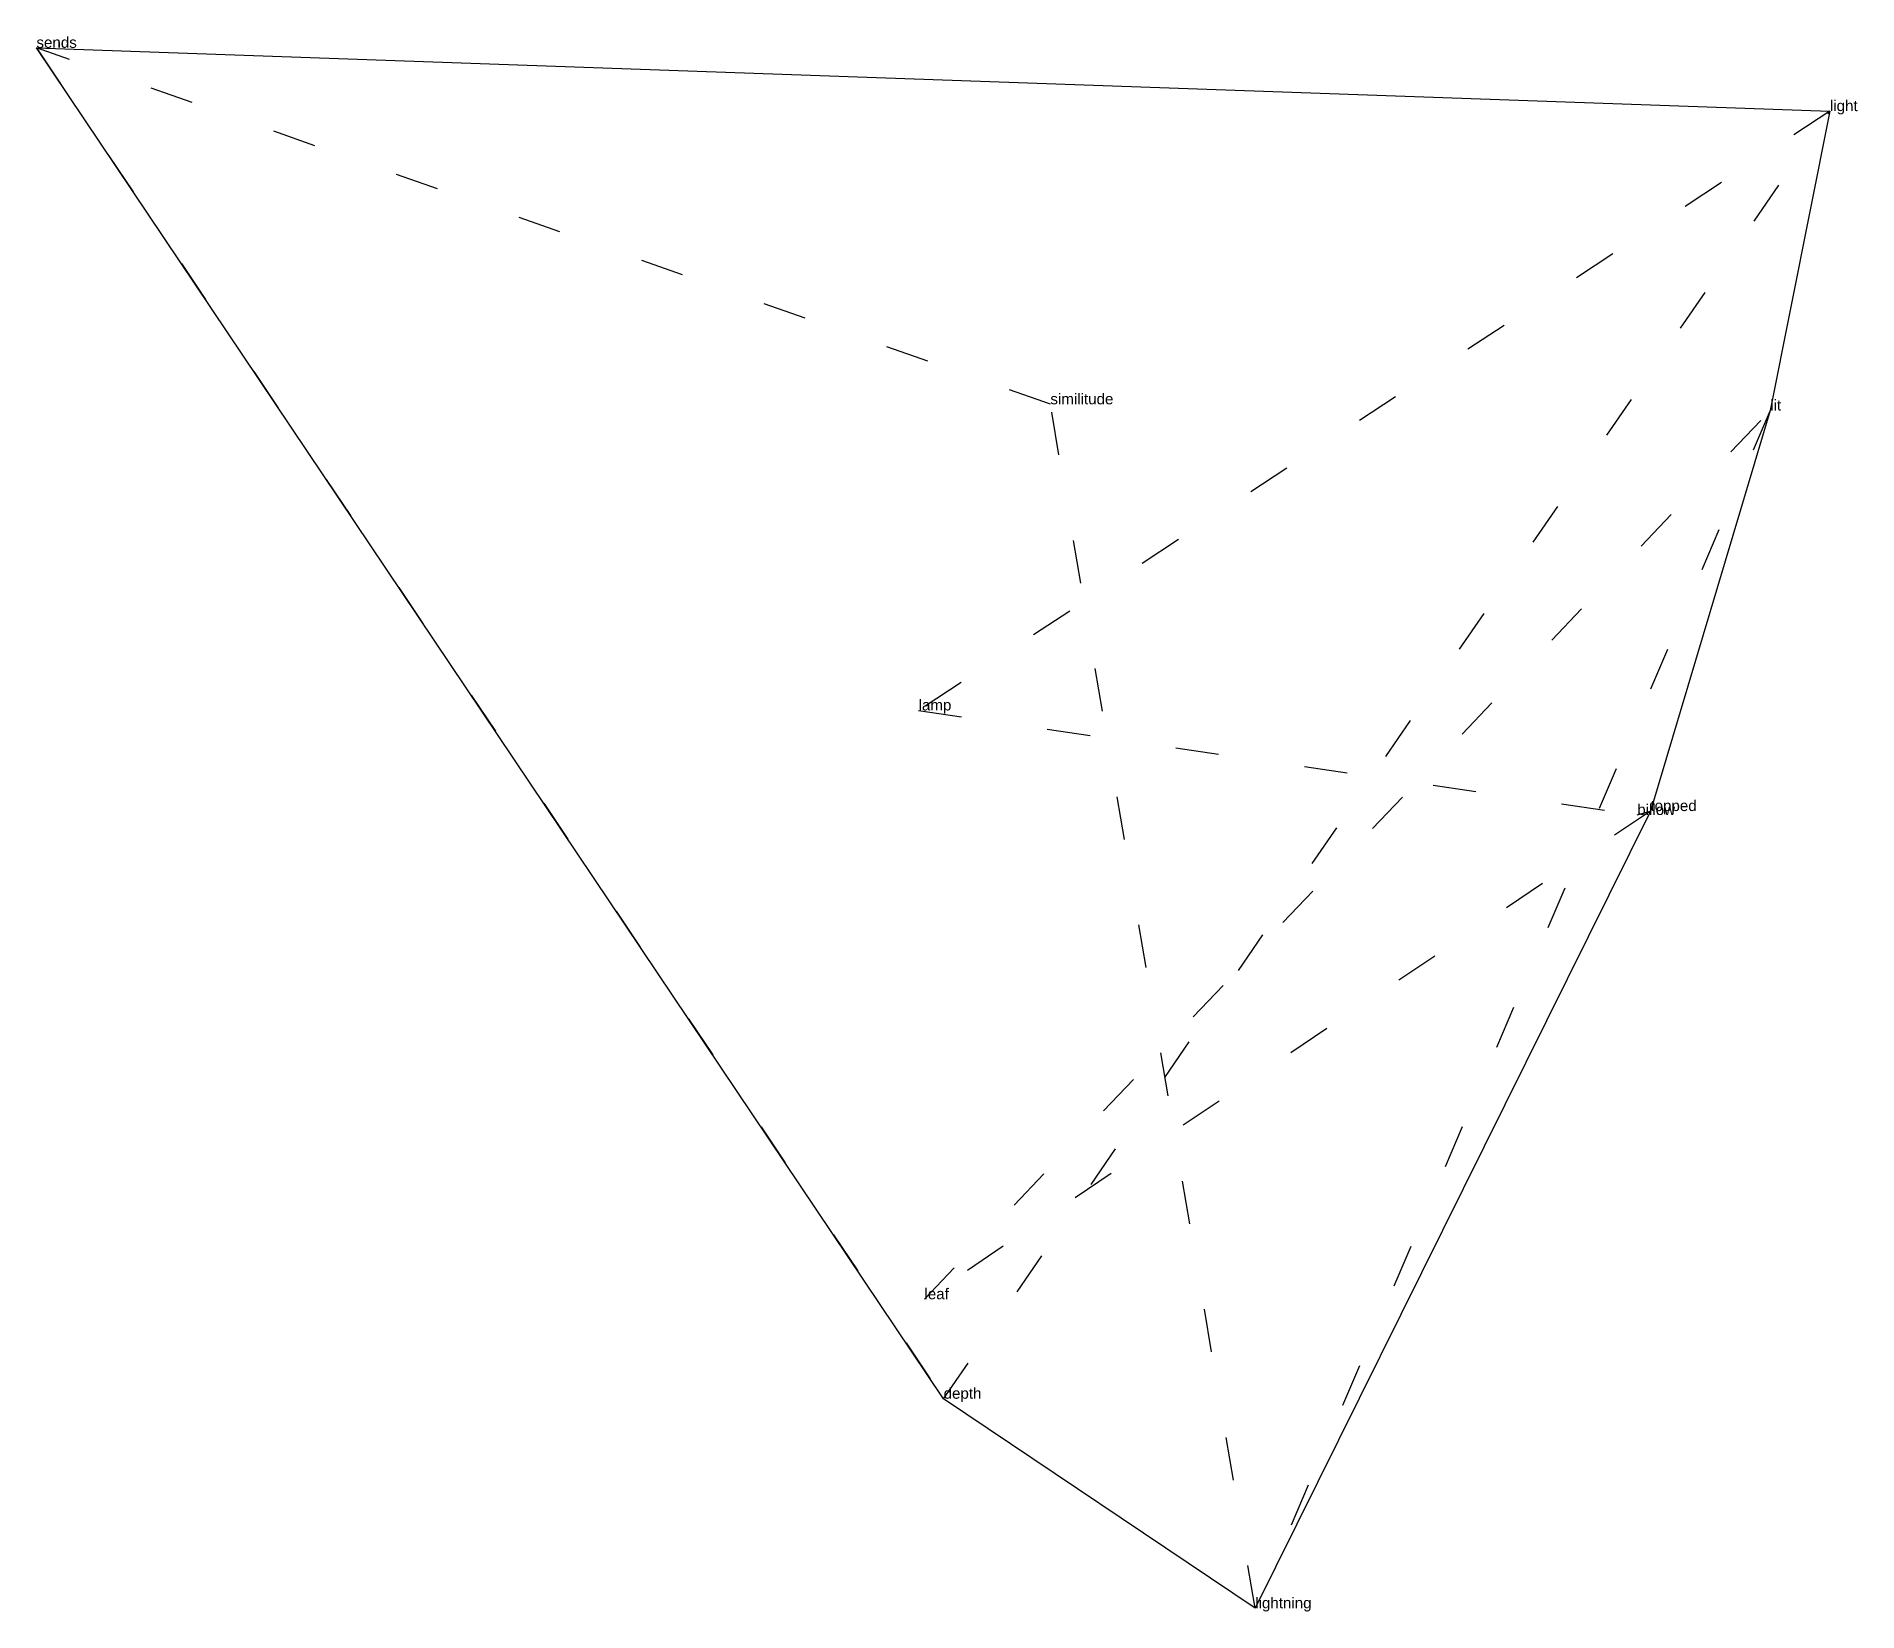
# Model space of a CAD drawing. Extents: x -0.13 to 4.07, y -0.78 to 2.85.
import ezdxf

# ---------------------------------------------------------------- set-up
doc = ezdxf.new("R2010")
doc.units = 0
doc.linetypes.add('DOT', pattern=[0.2, 0, -0.2])
doc.layers.add('TEXT', color=1, linetype='CONTINUOUS')
doc.styles.get("Standard").update_dxf_attribs({"font": 'arial.ttf'})

msp = doc.modelspace()

# ---------------------------------------------------------------- linework, layer by layer
at = {"layer": 'INTERNAL', "linetype": 'DOT'}
msp.add_polyline3d([(1.9642, -0.2922, 0), (4.0102, 2.6794, 0), (1.9064, 1.2963, 0), (3.5654, 1.055, 0), (3.5958, 1.0641, 0), (1.9199, -0.0625, 0), (3.8724, 1.9885, 0), (2.6835, -0.7758, 0), (2.2106, 2.0028, 0), (-0.13, 2.8255, 0), (1.9642, -0.2922, 0)], close=True, dxfattribs=at)
at = {"layer": 'OUTLINE', "linetype": 'CONTINUOUS'}
msp.add_polyline3d([(2.6835, -0.7758, 0), (1.9642, -0.2922, 0), (-0.13, 2.8255, 0), (4.0102, 2.6794, 0), (3.8724, 1.9885, 0), (3.5958, 1.0641, 0), (2.6835, -0.7758, 0)], close=True, dxfattribs=at)

# ---------------------------------------------------------------- texts
at = {"layer": 'TEXT'}
for s, p in [('sends', (-0.13, 2.8255)), ('light', (4.0102, 2.6794)), ('similitude', (2.2106, 2.0028)), ('lit', (3.8724, 1.9885)), ('lamp', (1.9064, 1.2963)), ('billow', (3.5654, 1.055)), ('topped', (3.5958, 1.0641)), ('leaf', (1.9199, -0.0625)), ('depth', (1.9642, -0.2922)), ('lightning', (2.6835, -0.7758))]:
    msp.add_text(s, height=0.025, dxfattribs=at).set_placement(p)

doc.saveas('drawing.dxf')
